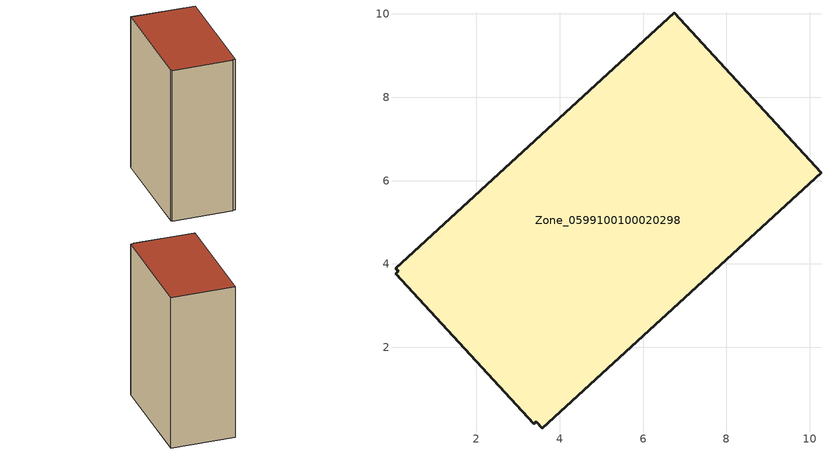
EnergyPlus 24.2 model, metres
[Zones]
Zone_0599100100020298
 floor ground (C_G): 0.06,3.77 0.12,3.83 0.06,3.89 6.75,10.03 10.27,6.2 3.58,0.06 3.43,0.22 3.37,0.16 z3.35
 wall outside (C_F): 6.75,10.03 0.06,3.89 0.12,3.83 0.06,3.77 3.37,0.16 3.43,0.22 3.58,0.06 10.27,6.2 6.75,10.03 z3.35:16.33
 roof outside (C_R): 0.12,3.83 0.06,3.77 3.37,0.16 3.43,0.22 3.58,0.06 10.27,6.2 6.75,10.03 0.06,3.89 z16.33
[BUILDING]
Pand.0599100100020298: North Axis=0; Terrain=City; Loads Convergence Tolerance Value=0.04; Temperature Convergence Tolerance Value=0.4; Solar Distribution=FullExterior; Maximum Number of Warmup Days=25; Minimum Number of Warmup Days=1
[Site:Location]
Rotterdam.The.Hague.AP_ZH_NLD Design_Conditions: Latitude=51.96; Longitude=4.45; Time Zone=1; Elevation=-4.5
[SITE:GROUNDTEMPERATURE:BUILDINGSURFACE]
18, 18, 18, 18, 18, 18, 18, 18, 18, 18, 18, 18
[MATERIAL] Thermal Absorptance=0.9; Solar Absorptance=0.7; Visible Absorptance=0.7
Name | Roughness | Thickness | Conductivity | Density | Specific Heat
G.TI.2015-2018 | MediumSmooth | 0.15 | 0.0428571 | 540 | 1210
F.TI.2015-2018 | Rough | 0.3 | 0.0666667 | 1920 | 840
R.TI.2015-2018 | MediumRough | 0.2 | 0.0333333 | 1500 | 1000
[CONSTRUCTION]
C_G: G.TI.2015-2018
C_F: F.TI.2015-2018
C_R: R.TI.2015-2018
[ZONE]
Zone_0599100100020298: Type=1; Multiplier=1; Ceiling Height=Autocalculate; Volume=Autocalculate; Floor Area=autocalculate; Part of Total Floor Area=Yes
[ZONEINFILTRATION:DESIGNFLOWRATE]
Infil_Zone_0599100100020298: Zone or ZoneList or Space or SpaceList=Zone_0599100100020298; Schedule=AlwaysOn; Design Flow Rate Calculation Method=Flow/Area; Flow Rate per Floor Area=0.0015; Constant Term Coefficient=1; Temperature Term Coefficient=0; Velocity Term Coefficient=0; Velocity Squared Term Coefficient=0
[HVACTEMPLATE:ZONE:IDEALLOADSAIRSYSTEM]
Zone_0599100100020298: Maximum Heating Supply Air Temperature=50; Minimum Cooling Supply Air Temperature=13; Maximum Heating Supply Air Humidity Ratio=0.0156; Minimum Cooling Supply Air Humidity Ratio=0.0077; Heating Limit=NoLimit; Cooling Limit=NoLimit; Dehumidification Control Type=ConstantSensibleHeatRatio; Cooling Sensible Heat Ratio=0.7; Dehumidification Setpoint=60; Humidification Control Type=None; Humidification Setpoint=30; Outdoor Air Method=None; Outdoor Air Flow Rate per Person=0.00944; Outdoor Air Flow Rate per Zone Floor Area=0; Outdoor Air Flow Rate per Zone=0; Demand Controlled Ventilation Type=None; Outdoor Air Economizer Type=NoEconomizer; Heat Recovery Type=None; Sensible Heat Recovery Effectiveness=0.7; Latent Heat Recovery Effectiveness=0.65
[ZONECONTROL:THERMOSTAT]
ThermostatControl_Zone_0599100100020298: Zone or ZoneList=Zone_0599100100020298; Control Type Schedule=DualSetpointControlType; Control 1=Thermostat_Zone_0599100100020298; Temperature Difference Between Cutout And Setpoint=0
[THERMOSTATSETPOINT:DUALSETPOINT]
Thermostat_Zone_0599100100020298: Heating Setpoint Temperature Schedule=HeatingSetpoint_Zone_0599100100020298; Cooling Setpoint Temperature Schedule=CoolingSetpoint_Zone_0599100100020298
[SCHEDULE:COMPACT]
HeatingSetpoint_Zone_0599100100020298: Through: 12/31, For: AllDays, Until: 24:00, 21
CoolingSetpoint_Zone_0599100100020298: Through: 12/31, For: AllDays, Until: 24:00, 24
DualSetpointControlType: Through: 12/31, For: AllDays, Until: 24:00, 4
AlwaysOn: Through: 12/31, For: AllDays, Until: 24:00, 1
